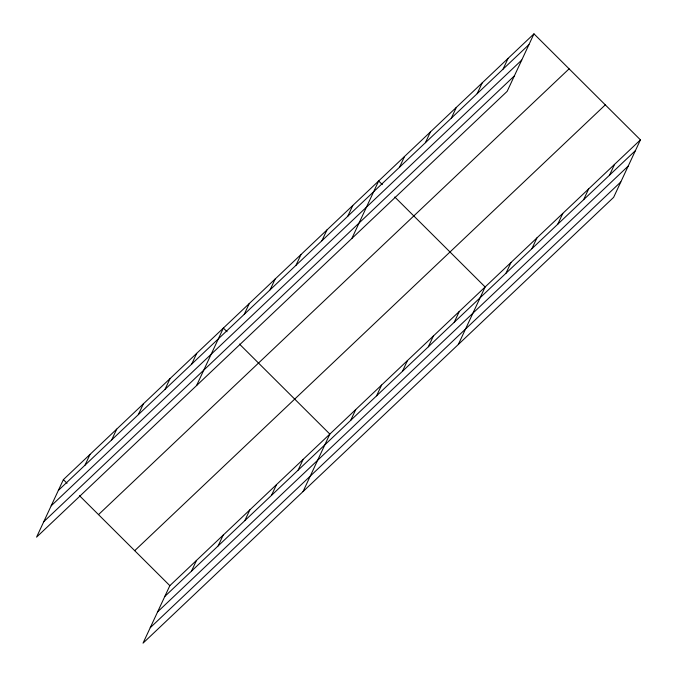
<?xml version="1.0" encoding="UTF-8"?>
<svg xmlns="http://www.w3.org/2000/svg" width="677" height="677" viewBox="0 0 677 677"><rect width="100%" height="100%" fill="white"/><g stroke="black" fill="none" stroke-linecap="round" stroke-linejoin="round"><path stroke-width="1.02" d="M533.967 33.85L63.376 479.638L36.566 537.14L507.158 91.344L533.967 33.85L640.434 139.86L613.624 197.362L143.033 643.15L169.842 585.656L640.434 139.86M85.023 465.158L90.041 454.377M111.688 439.898L116.715 429.116M138.353 414.629L143.38 403.856M165.019 389.368L170.045 378.595M191.684 364.108L196.711 353.335M196.567 385.568L223.376 328.074L227.04 331.713M244.236 314.331L249.263 303.55M270.115 289.815L275.141 279.034M296.001 265.291L301.028 254.518M321.88 240.775L326.906 229.994M347.766 216.259L352.793 205.478M191.481 571.168L196.508 560.387M351.862 238.456L378.671 180.962L382.336 184.601M218.155 545.907L223.173 535.126M399.532 167.219L404.558 156.446M244.82 520.647L249.847 509.866M425.41 142.703L430.437 131.922M271.485 495.386L276.512 484.605M451.297 118.179L456.323 107.406M298.151 470.117L303.178 459.344M477.175 93.663L482.202 82.89M303.034 491.578L329.843 434.084L239.48 344.102M503.062 69.147L508.088 58.366M350.703 420.341L355.73 409.568M376.581 395.825L381.608 385.044M402.468 371.301L407.495 360.528M428.346 346.785L433.373 336.012M454.233 322.269L459.26 311.488M458.329 344.475L485.138 286.972L394.776 196.999M505.998 273.229L511.025 262.456M531.877 248.713L536.903 237.932M557.763 224.197L562.79 213.416M583.642 199.673L588.668 188.9M609.528 175.157L614.555 164.376M58.349 490.419L528.94 44.623M51.164 505.837L521.755 60.041M43.751 521.722L514.342 75.934M98.512 514.622L569.103 68.834M134.706 550.672L605.297 104.876M164.816 596.429L635.407 150.641M157.631 611.847L628.222 166.06M150.218 627.731L620.809 181.944M63.376 479.638L67.04 483.285M79.48 495.674L169.842 585.656"/></g></svg>
